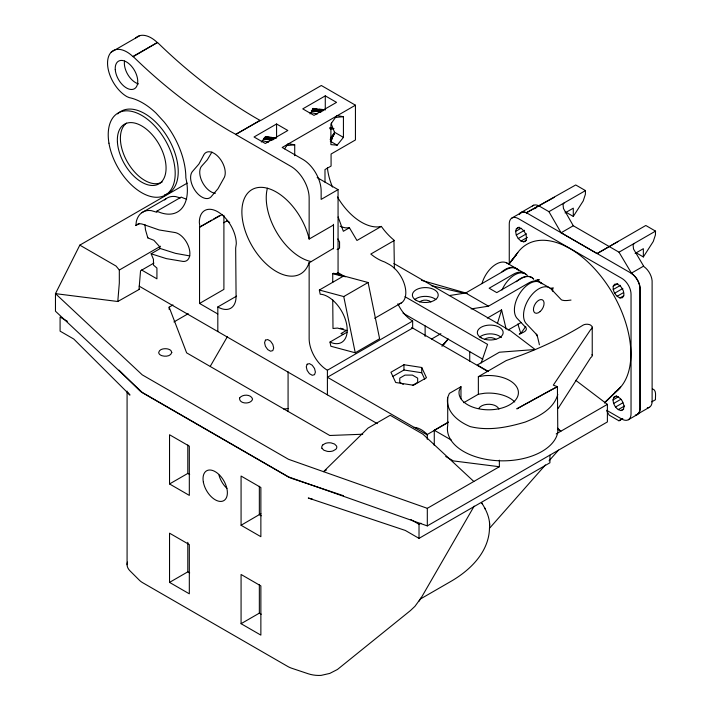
<?xml version="1.0" encoding="UTF-8"?>
<svg xmlns="http://www.w3.org/2000/svg" width="711" height="711" viewBox="0 0 711 711"><rect width="100%" height="100%" fill="white"/><g stroke="black" fill="none" stroke-linecap="round" stroke-linejoin="round"><path stroke-width="1.07" d="M127.082 564.738L127.082 391.112M169.538 582.389L169.538 533.179L189.322 544.599L189.322 593.818L169.538 582.389L187.802 571.848L189.686 572.933M169.538 483.96L169.538 434.75L189.322 446.17L189.322 495.389L169.538 483.96L187.802 473.419L189.686 474.504M187.802 571.848L187.802 542.315M187.802 473.419L187.802 444.979M241.073 623.698L241.073 574.479L260.866 585.908L260.866 635.119L241.073 623.698L259.346 613.149L261.23 614.242M241.073 525.269L241.073 476.05L260.866 487.479L260.866 536.689L241.073 525.269L260.901 513.697M259.346 613.149L259.346 584.718M259.346 486.288L259.346 514.72L261.23 515.813M549.923 455.209L549.923 462.781L419.019 538.36L419.019 524.3L410.798 519.554M187.215 183.136L79.819 245.135L55.467 293.643L142.244 374.857L288.515 459.306L427.311 508.329L499.362 466.727L499.362 460.168M565.316 211.825L573.288 216.428L573.288 208.172L565.067 212.918M519.279 214.109A12.914 7.457 60 0 1 526.433 212.722L575.732 184.967L585.473 190.601L585.366 194.387L583.216 200.955L573.288 216.428M636.265 252.849L643.348 256.947L643.348 248.69L635.127 253.436M539.205 206.048L548.936 211.674L561.103 232.773L597.089 253.578L645.801 225.485L655.533 231.119L655.426 234.906L653.276 241.473L643.348 256.947M482.493 504.135L481.658 502.837C486.502 510.338 490.554 519.19 489.47 528.326A132.433 76.459 0 0 1 450.694 581.509L420.254 599.089M538.423 280.205L538.965 279.61L538.236 281.752M539.365 344.773A15.962 2.737 78.6 0 0 539.107 343.36L537.098 335.068L525.909 323.265A21.543 12.434 -60 0 1 530.282 296.709A21.543 12.434 -60 0 1 551.194 289.075L560.952 299.367A9.172 5.297 -60 0 0 562.223 300.175L564.116 300.513A9.643 3.271 -10.9 0 0 565.361 300.557A10.718 3.635 -11 0 0 565.814 300.549L566.383 300.549A12.691 4.346 -11 0 0 567.751 300.469L571.004 300.069M575.714 380.314L607.39 404.363L607.39 421.934L427.311 525.9L288.515 476.877L142.244 392.428L55.467 311.214L55.467 293.643L117.786 301.5L119.315 283.049L119.315 270.029L116.071 266.065L79.819 245.135M139.534 223.432L135.881 225.538L136.325 221.548A34.439 19.881 60 0 1 151.336 210.643L156.927 212.287L156.927 211.131L181.278 197.071L181.74 197.338A47.361 27.338 60 0 0 186.664 199.151M333.503 225.005L333.503 248.308L309.001 262.91A48.65 28.085 60 0 1 256.058 252.201A48.65 28.085 60 0 1 256.058 187.935A48.65 28.085 60 0 1 309.001 238.354L309.143 239.065L333.503 225.005L333.352 224.294M333.352 248.841L333.503 248.308M523.163 272.402L522.932 273.157M127.5 562.117L127.171 563.459A21.526 12.425 0 0 0 129.98 570.844L139.356 580.194A21.526 12.425 0 0 0 142.76 582.753L287.644 666.394A21.526 12.425 0 0 0 292.079 668.367L308.272 673.779A21.526 12.425 0 0 0 321.061 675.397L329.78 673.415L337.458 669.469L410.46 610.553L414.975 606.287L421.463 597.4L474.166 506.125M516.373 228.72L518.435 227.618L521.199 228.427L523.945 230.924L525.927 234.434L526.62 238.034L525.829 240.745L523.767 241.847L521.003 241.038L518.257 238.549L516.275 235.03L515.591 231.43L516.373 228.72L519.119 227.138M497.407 323.541L501.584 309.872L487.311 318.11M481.196 362.948L487.568 344.382L404.959 296.683M613.904 397.307L616.037 396.347C620.899 397.28 623.787 402.355 624.027 407.012L623.129 409.625L620.996 410.585C616.144 409.652 613.255 404.577 613.015 399.929L613.904 397.307L616.65 395.725M156.927 211.131L157.38 211.398A47.361 27.338 60 0 0 186.638 181.794L185.847 177.777A61.137 35.292 60 0 0 164.232 122.061L155.976 113.049A61.075 35.266 60 0 0 129.224 97.62L126.878 96.607A27.338 15.784 60 0 1 107.788 59.768A27.338 15.784 60 0 1 132.85 56.507L157.504 42.464C186.629 70.949 218.952 96.181 254.023 116.942L260.439 120.648L321.319 85.498L355.438 105.192L355.438 139.96L331.077 154.029L331.077 166.054L324.989 169.574L324.989 182.185M133.064 56.756L157.504 42.464M463.714 402.693L478.361 394.241L478.361 376.661L506.214 360.575L520.905 355.304A347.235 200.475 0 0 0 580.665 326.616L582.984 325.185A5.359 3.093 0 0 1 590.565 325.069L592.014 326.438A5.359 3.093 0 0 1 590.761 329.442L553.318 385.14L557.415 386.668L557.797 432.235A55.342 31.951 0 0 1 496.962 460.666A55.342 31.951 0 0 1 447.717 425.542L447.717 397.422L449.396 393.379L460.968 386.704L460.968 398.782M557.797 394.445C553.638 409.26 538.485 416.77 525.251 422.05C507.334 427.4 488.786 431.106 470.22 426.609A55.342 31.951 0 0 1 447.717 397.422M460.968 386.704L459.235 390.499A29.711 17.153 0 0 0 487.559 409.794A29.711 17.153 0 0 0 518.381 391.823A29.711 17.153 0 0 0 484.689 375.666L478.361 376.661M331.539 122.656L331.539 124.612L334.499 132.228L330.322 141.231L337.165 145.177L343.431 137.392L343.431 116.711L336.827 115.538L330.908 123.945L330.908 144.617L337.165 145.177M210.314 366.227L227.44 336.57M330.926 140.867L332.624 138.076M419.072 601.168L421.463 597.4M558.073 408.487L590.761 357.571A5.359 3.093 0 0 0 592.014 354.558M330.731 140.369L332.526 137.605L331.255 139.427M135.881 225.538L136.068 225.271A15.926 9.199 60 0 1 143.489 224.507L159.184 229.964L174.231 232.408A15.926 9.199 60 0 1 189.002 247.828A15.926 9.199 60 0 1 183.038 261.435L166.374 258.626L151.123 253.783L160.259 248.512L175.51 253.356L189.837 255.933M330.544 139.774L333.077 136.13M525.758 326.402L520.754 333.557L519.208 334.152L520.665 333.05L517.866 323.976M551.407 289.777L553.291 287.857L550.065 288.408M613.193 286.249L614.624 284.222L617.095 284C621.565 285.893 624.445 290.888 623.849 295.705L622.418 297.731L619.948 297.953C615.477 296.069 612.589 291.066 613.193 286.249L617.761 283.618M537.187 281.529L538.449 279.743L535.623 280.312A13.847 7.848 -5.7 0 1 535.267 280.365M537.063 335.548L536.227 334.152M284.587 148.848L288.115 143.658L294.718 144.84L294.718 155.718M330.126 139.409L334.534 133.499M332.055 137.427L333.939 134.903M211.922 152.047L207.31 159.833L201.995 165.752A15.926 9.199 60 0 0 202.111 181.661A15.926 9.199 60 0 0 215.389 193.285M508.996 263.879L517.821 252.485M508.809 264.288L516.115 254.991A86.111 49.717 60 0 1 539.933 240.371A85.533 49.388 60 0 1 549.381 240.816A86.573 49.983 60 0 1 562.854 244.94L569.778 248.441A86.111 49.717 60 0 1 626.924 376.643A86.538 49.966 60 0 1 620.641 387.104A85.969 49.637 60 0 1 614.446 392.561M508.614 264.474L516.115 254.991M261.328 142.031L265.31 137.081L276.57 138.112M310.04 113.911L314.013 108.952L324.252 109.894M330.579 137.863L334.552 132.913M331.246 137.57L334.552 133.446M441.931 346.257L448.188 338.898M442.589 345.555L447.379 340.045L442.482 345.662M489.47 528.326L545.426 464.932M549.061 460.817L558.508 450.116M604.91 402.55L620.641 387.104L604.412 402.933L618.65 389.201M564.152 202.902L563.041 204.484L563.467 208.501L573.279 225.751L618.997 252.192L631.759 273.628A12.914 7.457 60 0 1 639.944 287.831L639.944 408.381A12.914 7.457 60 0 1 637.269 414.291L649.436 407.27M634.212 243.42L633.101 245.002L633.528 249.019L643.926 266.607A12.914 7.457 60 0 1 652.111 280.809L652.12 401.36A12.914 7.457 60 0 1 647.286 407.865M538.965 279.61L537.854 279.885M322.687 444.962L325.46 443.362A7.474 4.31 0 0 1 331.193 442.926L334.57 444.046L336.534 446.01A7.483 4.319 0 0 1 335.788 449.325L333.015 450.916A7.483 4.319 0 0 1 327.273 451.352L323.878 450.223L321.932 448.268M606.99 411.322L609.203 415.162L618.943 420.788L622.649 418.601M111.236 52.143L139.871 35.612M133.153 56.525C162.268 85.009 194.601 110.241 229.662 131.011L235.821 134.361L260.173 120.292M235.821 134.361L260.182 120.506M276.57 123.99L254.04 136.992L265.31 143.498L287.831 130.495L276.57 123.99L276.57 137.57M325.283 95.869L302.753 108.872L314.013 115.378L336.543 102.366L325.283 95.869L325.283 109.992M141.747 212.758L166.098 198.689M288.159 144.031L282.196 147.479L302.886 159.415A25.836 14.913 60 0 1 321.15 191.055L321.15 199.4L338.063 189.633L338.063 272.686L345.297 276.863M288.755 143.684L336.872 115.911M337.467 115.564L355.438 105.192M119.315 270.029L160.544 246.228M201.426 226.08L211.727 220.134M213.602 219.05L219.219 215.806M217.815 313.995L199.551 303.446L199.551 227.165L222.445 214.42M153.931 263.061L140.547 270.784L139.018 289.235L139.569 289.208L117.786 301.5M223.707 222.774L227.529 220.57M169.138 309.338L169.138 307.143L172.96 304.93M199.551 303.446L223.903 289.386L223.903 215.317M173.919 321.95L188.246 313.684M394.383 268.714L393.947 240.105A48.659 28.093 60 0 1 383.896 229.849L381.309 226.418L356.958 240.478L349.439 227.769L343.351 231.279L338.125 216.988M217.815 331.566L217.815 306.956L236.576 296.132M337.121 249.57L339.565 248.157L339.565 241.953L337.841 238.967M332.739 282.4L332.739 273.673L333.503 273.228L368.102 282.507L379.612 338.72L355.251 352.78L330.846 346.239L329.993 342.053L346.977 332.241M335.325 274.268L338.063 272.686M394.383 240.434L370.795 254.058L373.915 256.431A48.659 28.093 60 0 0 384.66 261.986L389.681 264.696A22.814 13.171 60 0 1 405.03 286.435A22.814 13.171 60 0 1 399.164 303.873M329.993 342.053L331.824 342.818A27.125 15.66 60 0 0 346.559 323.887A27.125 15.66 60 0 0 321.923 294.398L320.199 294.221L319.346 290.026L342.933 276.401L332.739 273.673M319.346 290.026L343.751 296.567L368.102 282.507M520.265 212.962L533.703 205.212M511.938 218.001L521.074 212.731M554.42 197.267L526.433 212.722L526.993 213.078M534.503 208.75L536.378 207.665M548.936 211.674L585.473 190.601M515.591 231.43L521.065 228.267M346.666 330.304L340.987 333.583L343.315 334.526M516.275 235.03L524.496 230.284M374.661 318.315L401.671 302.717M518.257 238.549L526.478 233.803M521.003 241.038L527.393 237.35M523.767 241.847L526.513 240.265M561.103 232.773L573.279 225.751M327.407 394.845L327.407 370.235L412.656 321.025A25.836 14.913 60 0 1 397.876 303.793M449.37 295.563L465.661 293.003L505.841 269.798A21.526 12.425 -60 0 1 518.497 270.304M431.613 339.023L440.891 333.663M471.109 308.921L488.493 306.183L528.673 282.987A21.526 12.425 -60 0 1 541.329 283.485M403.955 364.734L390.943 372.244L395.707 382.5L413.473 385.246L426.476 377.737L421.721 367.48L403.955 364.734L403.955 370.004L392.801 376.439M597.089 253.578L618.392 241.296M618.997 252.192L655.533 231.119M508.125 330.002L521.207 322.447M412.416 385.433L417.659 382.402L417.659 378.128L412.416 375.097L405.003 375.097L399.76 378.128L399.76 382.402L403.253 384.42M631.164 273.291L643.339 266.27M613.193 289.546L620.499 285.333M614.624 293.225L622.836 288.479M617.095 296.3L623.485 292.612M619.948 297.953L623.6 295.847M326.393 470.024L323.541 471.669L368.04 428.058L390.188 415.277L422.903 434.163L473.819 481.48M434.279 445.539L434.279 430.235L448.374 422.094M427.267 439.309L427.267 434.501L448.339 422.334M613.015 399.929L618.49 396.765M556.206 433.914L607.39 404.363M613.593 403.484L620.899 399.271M615.495 407.048L622.8 402.826M419.019 524.3L420.93 523.198M618.206 409.643L624.596 405.954M620.996 410.585L623.743 409.003M618.943 420.788L622.747 418.592M651.774 401.857L655.48 399.715C655.133 396.436 656.982 390.143 652.431 388.864M628.364 419.739L637.5 414.46M521.181 333.388L520.665 333.05L520.372 333.726C522.549 332.615 527.366 331.193 526.256 327.993L516.773 317.995A21.543 12.434 -60 0 1 521.145 291.43A21.543 12.434 -60 0 1 542.066 283.805M160.259 248.512L159.335 246.326L153.878 240.291L147.817 237.901L145.462 229.733L144.955 224.632M381.309 226.418L378.723 226.862A48.65 28.085 60 0 1 337.458 197.018M478.361 394.241L484.689 393.236A29.711 17.153 0 0 1 514.746 401.982M283.769 409.109L288.151 408.514M330.153 128.469L333.672 128.638M334.783 117.484L343.431 116.711M330.126 128.949L333.921 128.611M286.071 145.604L294.718 144.84M329.948 128.051L333.423 128.655M362.726 434.234L329.762 435.488L186.629 352.852L169.138 307.143M349.439 227.769L345.804 227.867A34.439 19.881 60 0 1 340.107 226.205M312.902 108.428L316.128 108.783M319.355 109.139L323.656 109.61M267.425 136.903L271.726 137.374M312.938 108.961L323.701 110.169M265.31 137.196L274.988 138.29M312.876 108.676L314.937 108.934M317.008 109.192L321.141 109.707M265.203 136.93L274.49 138.085M312.956 109.227L322.252 110.409M265.274 137.481L274.57 138.663M499.362 466.727L453.307 460.906L445.699 456.506M311.374 110.792L320.705 112M263.701 139.045L270.962 139.987M416.317 427.666L414.246 427.4L416.317 427.666A23.676 13.669 60 0 1 426.04 433.283L427.267 434.501M313 109.094L322.705 110.383M265.372 137.356L272.917 138.361M313.018 109.627L322.83 110.969M312.28 110.169L320.901 111.325M264.403 137.783L273.042 138.947M264.314 137.747L273.646 139.018M264.652 138.432L272.197 139.454M311.391 110.596L321.096 111.929M263.763 138.867L272.393 140.049M312.138 110.054L321.479 111.351M264.465 138.325L273.806 139.614M403.955 370.004L421.721 372.751L424.751 379.283M536.556 334.552L537.294 336.17M310.014 112.418L317.319 113.964M262.35 140.76L268.607 142.084M431.293 285.618L463.652 293.172M329.922 127.687L332.055 128.38M340.365 328.206L343.546 329.06M347.021 330.633L337.485 328.073L332.997 328.482L332.739 299.873M421.454 280.312L467.074 293.359M180.354 197.951L175.688 196.583A34.439 19.881 60 0 0 164.623 199.96M343.457 495.709L292.079 478.539A21.526 12.425 0 0 1 287.644 476.574L142.76 392.925A21.526 12.425 0 0 1 139.356 390.366L119.057 370.129M332.597 128.433L333.139 128.549M334.499 132.228L343.431 137.392M506.676 262.919L515.813 268.189M516.604 268.731L524.22 273.131M540.076 282.311L549.203 287.582M317.168 177.572L338.063 189.633M235.821 134.566L290.879 166.347A25.836 14.913 60 0 1 309.143 197.987L309.143 239.065M465.661 293.003L488.493 306.183M393.867 263.505L510.756 330.997L535.134 349.51L499.398 352.221L477.25 365.01L488.466 371.48M606.625 410.274L621.903 419.099A12.914 7.457 60 0 0 631.039 413.82L631.039 294.221A12.914 7.457 60 0 0 621.903 278.401L518.399 218.641A12.914 7.457 60 0 0 509.263 223.912L509.263 264.314M403.039 313.142L482.876 359.242M226.809 220.757L229.706 222.427M411.607 327.451L487.079 371.026M558.002 429.542L560.881 431.213L557.655 428.209M434.279 430.235L451.405 440.118M141.596 269.984L156.927 278.836L156.927 268.056L153.452 265.061L153.452 259.302L151.123 253.783M427.267 434.919L327.407 377.265L412.656 328.055L412.656 321.025M139.143 286.142L377.337 423.667M67.403 321.292L60.088 317.07L60.088 331.139L73.793 339.049L129.98 395.076A21.526 12.425 0 0 1 128.167 392.739M419.019 538.36L405.323 530.45L308.272 498.011A21.526 12.425 0 0 0 312.316 499.06M157.424 42.696L157.202 42.447A27.338 15.784 60 0 0 135.597 38.074M147.541 237.27L147.932 237.847M484.52 507.627L485.364 509.245M501.584 309.872L506.17 329.22M332.881 128.575L332.357 128.549M343.751 296.567L355.251 352.78M199.96 227.404L199.338 222.472A26.129 15.091 60 0 1 217.815 211.798A26.129 15.091 60 0 1 236.292 243.811L235.67 248.015L236.079 296.416A25.836 14.913 60 0 1 217.815 306.965M489.506 522.363L489.692 525.305M552.678 288.488L552.678 290.195A13.838 3.626 76.1 0 1 552.607 291.226M592.236 327.238L592.236 355.358M469.731 351.652L469.731 361.144M427.311 508.329L427.311 525.9M425.125 325.896L425.125 336.445M421.721 367.48L421.721 372.751M309.143 262.368L309.143 338.596A25.836 14.913 60 0 0 327.407 370.235M288.079 371.737L288.079 411.562M478.965 408.23A10.336 5.972 0 0 1 489.541 404.283A10.336 5.972 0 0 1 498.882 409.154M332.481 187.046A48.65 28.085 60 0 1 327.398 167.805M311.267 261.595A48.65 28.085 60 0 1 276.961 232.826A48.65 28.085 60 0 1 267.407 188.219M138.538 83.925A15.926 9.199 60 0 1 124.523 61.013M339.751 274.286A48.65 28.085 60 0 1 337.627 272.615M117.662 113.92A47.361 27.347 60 0 1 168.427 138.618A47.361 27.347 60 0 1 164.437 194.938M162.179 181.989A34.439 19.881 60 0 1 128.167 163.308A34.439 19.881 60 0 1 126.522 123.119M532.441 205.941A12.914 7.457 60 0 1 538.6 205.701M226.933 488.386A17.224 9.945 60 0 1 218.979 475.135M502.01 290.017A21.534 12.434 -60 0 1 527.331 275.415M501.984 271.744A21.526 12.425 -60 0 1 517.759 269.673M481.978 283.573A21.526 12.425 -60 0 1 507.707 263.568M516.337 281.716A21.534 12.434 -60 0 1 533.419 278.934M519.474 214.295A12.914 7.457 60 0 1 527.526 213.371L631.039 273.131A12.914 7.457 60 0 1 640.167 288.95L640.176 408.549A12.914 7.457 60 0 1 635.341 415.064M533.721 279.094A21.526 12.425 -60 0 0 521.065 278.588L496.767 292.621L489.15 288.222L513.458 274.197A21.526 12.425 -60 0 1 526.113 274.704M322.03 448.33A7.483 4.319 0 0 1 322.785 445.015M484.644 339.458A6.461 3.733 0 0 1 495.834 339.458M419.703 301.962A6.461 3.733 0 0 1 430.893 301.962M479.658 337.05A12.914 7.457 0 0 1 501.424 337.592M414.717 299.553A12.914 7.457 0 0 1 435.879 299.553M239.554 398.062C239.02 404.292 251.223 404.603 252.583 399.067C250.965 394.01 242.38 394.063 239.554 398.062M171.786 352.46C170.782 356.469 165.272 356.718 161.975 355.722A6.55 3.777 0 0 1 158.926 353.429L158.695 352.452C159.433 348.95 163.974 348.443 166.925 348.808A6.55 3.777 0 0 1 170.916 350.559L171.786 352.46M203.542 155.389L198.902 164.072L192.859 171.031A15.926 9.199 60 0 0 195.081 190.521A15.926 9.199 60 0 0 210.847 197.071L217.966 188.762L224.427 177.199A15.926 9.199 60 0 0 218.206 156.669A15.926 9.199 60 0 0 203.542 155.389M265.434 340.142L264.563 342.738L265.434 346.337L267.718 349.572L270.536 351.207L272.82 350.603L273.691 348.008L272.82 344.408L270.536 341.173L267.718 339.547L265.434 340.142M307.143 364.219L306.272 366.814L307.143 370.422L309.427 373.657L312.245 375.284L314.529 374.688L315.4 372.093L314.529 368.485L312.245 365.25L309.427 363.623L307.143 364.219M550.243 390.366L516.79 408.869L557.415 386.668L550.243 390.366M115.262 69.607A15.926 9.199 60 0 0 132.948 89.337A15.926 9.199 60 0 0 131.242 65.91A15.926 9.199 60 0 0 115.262 69.607M108.952 143.178A47.361 27.347 60 0 0 164.117 195.721A47.361 27.347 60 0 0 152.056 123.243A47.361 27.347 60 0 0 108.952 143.178M117.431 142.289A34.439 19.881 60 0 0 155.54 185.18A34.439 19.881 60 0 0 152.145 134.663A34.439 19.881 60 0 0 117.431 142.289M203.355 482.12A17.224 9.945 60 0 0 223.556 500.775A17.224 9.945 60 0 0 218.695 474.264A17.224 9.945 60 0 0 203.355 482.12M540.138 311.56A7.537 4.346 -60 0 0 542.529 299.891A7.537 4.346 -60 0 0 533.614 307.792A7.537 4.346 -60 0 0 540.138 311.56M416.166 300.318A12.914 7.457 0 0 0 437.772 296.976A12.914 7.457 0 0 0 421.952 287.839A12.914 7.457 0 0 0 416.166 300.318M481.107 337.805A12.914 7.457 0 0 0 502.713 334.463A12.914 7.457 0 0 0 486.902 325.336A12.914 7.457 0 0 0 481.107 337.805"/></g></svg>
